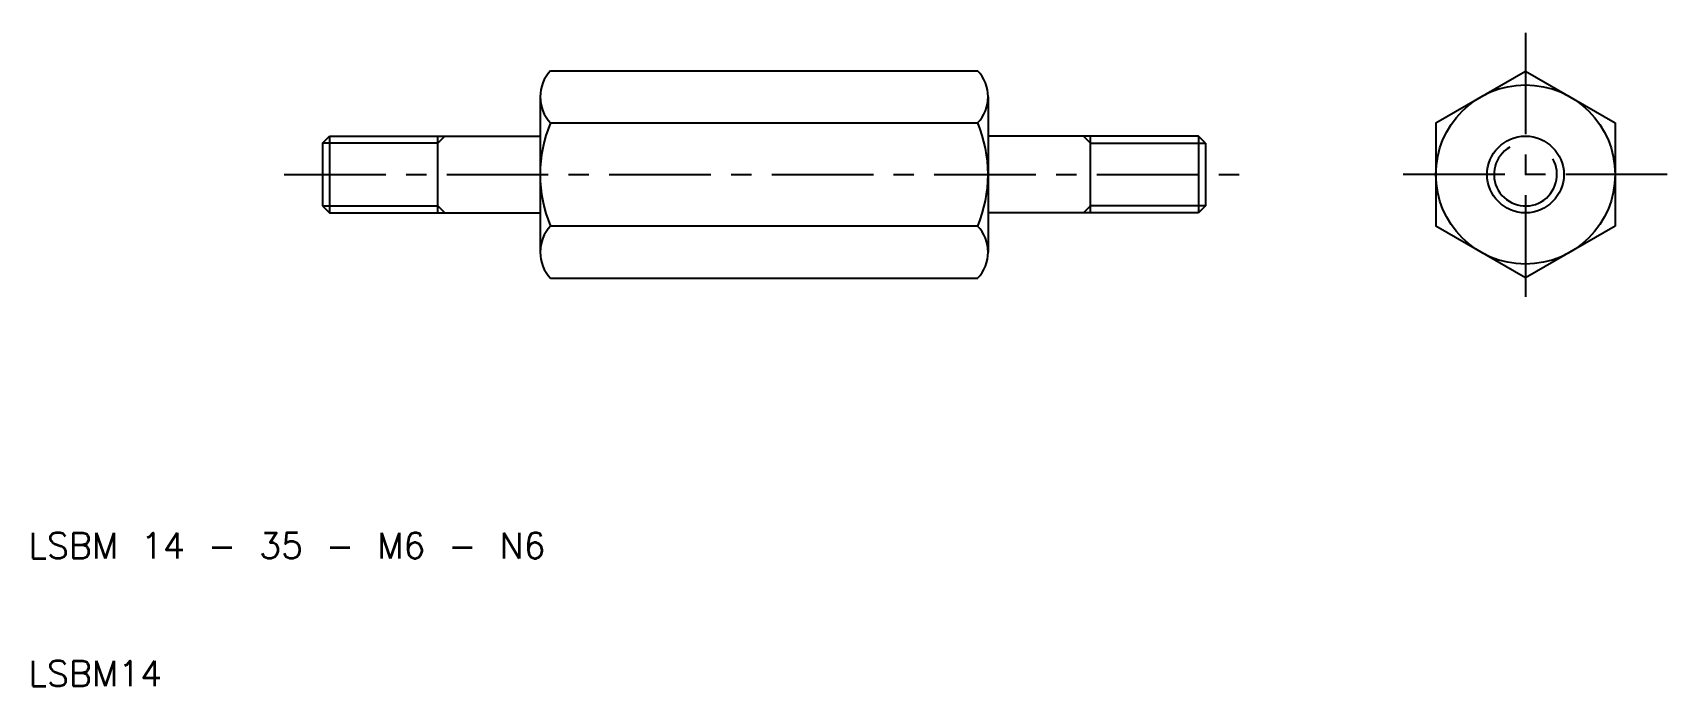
# Model space of a CAD drawing. Extents: x 10 to 138, y 10 to 61.
import ezdxf

# ---------------------------------------------------------------- set-up
doc = ezdxf.new("R2010")
doc.units = 0
doc.header["$LTSCALE"] = 0.25
doc.linetypes.add('CENTER', pattern=[50.8, 31.75, -6.35, 6.35, -6.35])
doc.layers.get('0').update_dxf_attribs({"linetype": 'CONTINUOUS'})
doc.layers.add('CENTER', color=1, linetype='CENTER')
doc.styles.get("Standard").update_dxf_attribs({"font": 'txt.shx', "bigfont": 'extfont.shx'})

msp = doc.modelspace()

# ---------------------------------------------------------------- linework, layer by layer
for p, q in [((50.81, 58.1), (84.19, 58.1)), ((120, 54.04), (127, 58.08)), ((127, 58.08), (134, 54.04)), ((50, 56.07), (50, 53)), ((85, 56.07), (85, 53)), ((50.81, 54.04), (84.19, 54.04)), ((120, 54.04), (120, 45.96)), ((134, 54.04), (134, 45.96)), ((33, 52.46), (33.54, 53)), ((33, 52.46), (33, 47.54)), ((33.54, 53), (50, 53)), ((33.54, 53), (33.54, 47)), ((42, 47), (42, 53)), ((50, 53), (50, 47)), ((101.46, 53), (85, 53)), ((85, 53), (85, 47)), ((93, 47), (93, 53)), ((101.46, 53), (101.46, 47)), ((102, 52.46), (101.46, 53)), ((102, 52.46), (102, 47.54)), ((33, 47.54), (33.54, 47)), ((102, 47.54), (101.46, 47)), ((33.54, 47), (50, 47)), ((50, 47), (50, 43.93)), ((101.46, 47), (85, 47)), ((85, 47), (85, 43.93)), ((84.19, 45.96), (50.81, 45.96)), ((127, 41.92), (120, 45.96)), ((134, 45.96), (127, 41.92)), ((50.81, 41.9), (84.19, 41.9))]:
    msp.add_line(p, q)
at = {"color": 3}
for p, q in [((42, 52.46), (33, 52.46)), ((42, 52.46), (42.54, 53)), ((93, 52.46), (92.46, 53)), ((93, 52.46), (102, 52.46)), ((33, 47.54), (42, 47.54)), ((42, 47.54), (42.54, 47)), ((93, 47.54), (92.46, 47)), ((102, 47.54), (93, 47.54))]:
    msp.add_line(p, q, dxfattribs=at)
for radius in [7, 3]:
    msp.add_circle((127, 50), radius)
for centre, radius, start, end in [((52.95, 56.07), 2.95, 136.4804, 180), ((82.05, 56.07), 2.95, 0, 43.5196), ((52.95, 56.07), 2.95, 180, 223.5196), ((82.05, 56.07), 2.95, 316.4804, 0), ((60.49, 50), 10.49, 157.3335, 202.6665), ((74.51, 50), 10.49, 337.3335, 22.6665), ((52.95, 43.93), 2.95, 136.4804, 180), ((82.05, 43.93), 2.95, 0, 43.5196), ((52.95, 43.93), 2.95, 180, 223.5196), ((82.05, 43.93), 2.95, 316.4804, 0)]:
    msp.add_arc(centre, radius, start, end)
msp.add_arc((127, 50), 2.46, 120, 30, dxfattribs=at)
at = {"layer": 'CENTER', "color": 1, "linetype": 'CENTER'}
for p, q in [((127, 61.08), (127, 38.92)), ((30, 50), (105, 50)), ((138.08, 50), (115.92, 50))]:
    msp.add_line(p, q, dxfattribs=at)

# ---------------------------------------------------------------- texts
for s, p in [('LSBM 14 - 35 - M6 - N6', (10, 20)), ('LSBM14', (10, 10))]:
    msp.add_text(s, height=2).set_placement(p)

doc.saveas('drawing.dxf')
